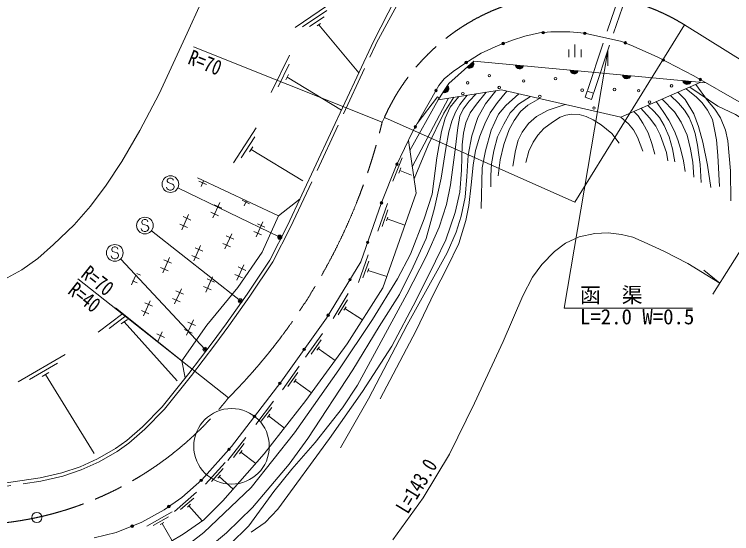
# Model space of a CAD drawing. Units: millimetres at full size, sheet at 1:1000; details may follow other scales. Extents: x 40000 to 680000, y 20000 to 380000.
# Drawn here: x 198481 to 284506, y 263218 to 325485 of the extents above; entities that cross this region are included whole.
import ezdxf
from ezdxf.enums import TextEntityAlignment as Align

# ---------------------------------------------------------------- set-up
doc = ezdxf.new("R2010")
doc.units = ezdxf.units.MM
doc.header["$LTSCALE"] = 1000
doc.header["$PDMODE"] = 32
doc.header["$PDSIZE"] = 500
doc.linetypes.add('CHAIN', pattern=[18.5, 12, -1.5, 3.5, -1.5])
doc.linetypes.add('DASHED', pattern=[7.5, 6, -1.5])
for name, color, linetype, lineweight in [('M-BGD', 7, 'Continuous', 13), ('M-BMK', 2, 'CHAIN', 13), ('M-BMK-SRVR', 3, 'Continuous', 13), ('M-STR-HTXT', 7, 'Continuous', 13), ('M-STR-STRC', 7, 'Continuous', 13)]:
    doc.layers.add(name, color=color, linetype=linetype, lineweight=lineweight)
doc.styles.add('ＭＳ ゴシック', font='')
doc.styles.get('ＭＳ ゴシック').set_extended_font_data('MS Gothic')

# ---------------------------------------------------------------- blocks, each defined once
blk = doc.blocks.new('open_arrow')
at = {"color": 0, "linetype": 'Continuous', "lineweight": -2}
blk.add_lwpolyline([(7.5, 1.25), (0, 0), (7.5, -1.25)], dxfattribs=at)

msp = doc.modelspace()

# ---------------------------------------------------------------- hatches: boundary and pattern name
at = {"layer": 'M-BGD'}
for points in [[(261762, 323283, -0.41421), (261896, 323447, -0.41421), (262060, 323313, -0.41421), (261926, 323149, -0.41421)], [(266751, 323245, -1), (267044, 323180, -0.41421), (266865, 323066, -0.41421)], [(256963, 321931, -1), (257243, 322038, -1)], [(271619, 322120, -0.41421), (271815, 322201, -0.41421), (271896, 322006, -1)], [(276181, 320076, -0.41421), (276383, 320141, -0.41421), (276447, 319939, -1)], [(252538, 319629, -0.41421), (252587, 319835, -0.41421), (252793, 319786, -0.41421), (252744, 319579, -0.41421)], [(253516, 319786, -0.82183), (252776, 319127)], [(259547, 319312, -0.82183), (258561, 319403)], [(266100, 318704, -0.82183), (265113, 318795)], [(272410, 318118, -0.82183), (271424, 318210)], [(279638, 317448, -0.82183), (278652, 317539)], [(280610, 317758, -1), (280870, 317608, -1)], [(250435, 316942, -0.82183), (249883, 316119)], [(248983, 316216, -0.41421), (248927, 316421, -0.41421), (249132, 316476, -1)], [(246497, 311877, -1), (246646, 312138, -1)], [(244313, 307381, -0.41421), (244242, 307581, -0.41421), (244442, 307652, -0.41421), (244513, 307452, -0.41421)], [(242455, 302739, -1), (242566, 303018, -1)], [(240812, 298017, -0.41421), (240720, 298208, -0.41421), (240911, 298300, -0.41421), (241003, 298109, -0.41421)], [(238650, 293540, -0.41421), (238600, 293747, -0.41421), (238806, 293796, -1)], [(236036, 289278, -1), (236193, 289534, -0.41421), (236242, 289327, -0.41421)], [(233148, 285197, -0.41421), (233113, 285406, -0.41421), (233322, 285441, -1)], [(230237, 281132, -1), (230419, 281370, -1)], [(227196, 277163, -1), (227378, 277401, -0.41421), (227406, 277191, -0.41421)], [(224119, 273224, -0.41421), (224107, 273435, -0.41421), (224319, 273448, -1)], [(220774, 269509, -1), (220999, 269708, -0.41421), (220986, 269496, -0.41421)], [(216880, 266386, -1), (217126, 266558, -1)], [(212470, 264058, -0.41421), (212555, 264252, -0.41421), (212749, 264168, -1)]]:
    msp.add_hatch(color=256, dxfattribs=at).paths.add_polyline_path(points)

# ---------------------------------------------------------------- linework, layer by layer
at = {"layer": 'M-BGD', "linetype": 'DASHED'}
for p, q in [((276279, 343371), (267173, 316277)), ((277038, 343116), (267932, 316021))]:
    msp.add_line(p, q, dxfattribs=at)
at = {"layer": 'M-BGD'}
for p, q in [((235947, 325962), (233058, 323986)), ((235623, 325195), (233890, 324010)), ((235213, 324369), (234808, 324093)), ((235010, 324231), (239795, 318455)), ((265717, 320365), (265717, 321865)), ((264967, 320365), (264967, 321265)), ((266467, 320365), (266467, 321265)), ((231470, 320605), (229296, 316102)), ((231441, 319509), (230136, 316807)), ((253516, 319786), (252776, 319127)), ((259547, 319312), (258561, 319403)), ((266100, 318704), (265113, 318795)), ((231346, 318278), (231042, 317647)), ((231194, 317962), (237707, 313980)), ((272410, 318118), (271424, 318210)), ((279638, 317448), (278652, 317539)), ((250435, 316942), (249883, 316119)), ((249302, 315253), (256902, 316433)), ((250560, 315448), (246210, 307204)), ((246802, 312409), (249222, 315592)), ((249222, 315592), (249434, 315449)), ((227476, 311886), (224776, 307678)), ((227315, 310802), (225695, 308276)), ((227072, 309591), (226694, 309001)), ((226883, 309296), (233090, 305512)), ((244987, 308276), (243875, 305490)), ((244840, 307097), (244580, 306447)), ((244710, 306772), (246103, 306216)), ((230152, 301335), (220430, 305871)), ((221530, 305079), (220616, 305486)), ((221179, 305521), (220870, 304826)), ((223117, 302919), (222304, 301092)), ((226698, 302779), (225784, 303186)), ((226307, 303129), (226038, 302525)), ((230152, 301335), (232746, 303348)), ((223370, 302259), (222457, 302665)), ((243221, 302799), (242069, 299494)), ((243274, 302039), (242582, 300056)), ((219383, 301485), (218569, 299658)), ((219636, 300825), (218723, 301232)), ((222964, 301345), (222050, 301752)), ((243292, 301180), (243131, 300717)), ((219229, 299911), (218316, 300318)), ((228285, 300618), (227471, 298791)), ((228538, 299958), (227625, 300365)), ((243211, 300949), (245329, 300210)), ((228132, 299045), (227218, 299451)), ((224551, 299185), (223737, 297357)), ((224804, 298524), (223890, 298931)), ((220816, 297751), (220003, 295924)), ((224397, 297611), (223484, 298018)), ((221070, 297091), (220156, 297497)), ((217082, 296317), (216269, 294490)), ((217336, 295657), (216422, 296064)), ((220663, 296177), (219750, 296584)), ((240924, 296636), (239772, 293332)), ((216929, 294743), (216015, 295150)), ((225984, 295450), (225171, 293623)), ((226238, 294790), (225324, 295197)), ((240977, 295877), (240285, 293894)), ((213601, 294223), (213190, 294407)), ((225831, 293877), (224918, 294283)), ((240995, 295018), (240834, 294555)), ((240914, 294786), (243154, 294054)), ((213007, 294117), (212535, 293056)), ((213195, 293310), (212650, 293552)), ((222250, 294017), (221437, 292189)), ((222504, 293357), (221590, 293763)), ((218516, 292583), (217703, 290756)), ((222097, 292443), (221183, 292850)), ((218769, 291923), (217856, 292329)), ((238533, 292012), (236704, 289028)), ((214782, 291149), (213968, 289322)), ((215035, 290489), (214122, 290896)), ((218363, 291009), (217449, 291416)), ((238423, 291258), (237325, 289468)), ((218562, 283958), (210604, 290312)), ((214628, 289575), (213715, 289982)), ((223050, 290017), (223024, 290029)), ((238258, 290415), (238002, 289998)), ((238130, 290206), (240222, 288841)), ((211474, 289617), (208543, 287372)), ((211837, 289327), (209849, 287805)), ((212032, 288910), (211310, 288357)), ((211671, 288633), (218008, 281528)), ((219950, 288849), (219136, 287022)), ((220203, 288189), (219290, 288595)), ((216215, 287415), (215699, 286255)), ((219796, 287275), (218883, 287682)), ((216469, 286755), (215555, 287161)), ((235443, 287211), (233412, 284361)), ((235281, 286467), (234062, 284757)), ((235058, 285637), (234774, 285238)), ((234916, 285438), (236950, 283986)), ((204565, 284712), (198958, 281425)), ((218562, 283958), (218980, 281893)), ((203671, 283666), (200307, 281694)), ((232654, 283298), (230623, 280448)), ((202609, 282522), (201824, 282062)), ((202217, 282292), (208058, 272846)), ((232493, 282554), (231274, 280844)), ((232270, 281724), (231985, 281325)), ((232128, 281525), (234125, 280101)), ((229562, 279100), (227433, 276322)), ((229375, 278362), (228097, 276696)), ((229123, 277541), (228825, 277152)), ((228974, 277346), (230873, 275884)), ((226231, 274754), (224102, 271976)), ((226044, 274016), (224766, 272349)), ((225792, 273194), (225494, 272805)), ((225643, 273000), (227428, 271632)), ((223752, 271758), (221424, 269144)), ((223510, 271036), (222114, 269467)), ((223199, 270235), (222873, 269869)), ((223036, 270052), (224714, 268561)), ((220327, 268181), (217704, 265864)), ((220001, 267493), (218427, 266103)), ((219596, 266735), (219229, 266411)), ((217428, 265836), (214382, 264112)), ((219413, 266573), (221011, 264752)), ((216966, 265230), (215139, 264196)), ((216413, 264572), (215987, 264331)), ((216200, 264452), (217392, 262347))]:
    msp.add_line(p, q, dxfattribs=at)
for points in [[(192060, 268522), (201592, 269903), (204186, 270508), (206359, 271247), (208458, 272198), (210595, 273423), (211985, 274385), (213861, 276030), (216203, 278424), (219398, 282415), (222196, 286099), (223887, 288377), (226402, 291934), (229132, 296030), (231254, 300149), (241564, 322247), (245073, 329151), (247235, 332584), (251700, 339851), (253752, 343060)], [(241798, 321802), (241924, 322072), (245595, 328865), (247700, 332302), (250140, 336352), (252233, 339659), (254438, 343089)], [(232140, 323904), (242799, 331192), (245348, 329587)], [(208044, 262726), (210684, 263350), (213784, 264578), (216449, 266086), (218569, 267562), (220953, 269667), (224532, 273688), (230442, 281400), (235912, 289075), (240044, 295814), (242486, 302816), (244275, 307302), (246271, 311482), (249405, 316953), (250022, 317762), (251122, 318615), (252625, 319682), (254485, 320826), (256524, 321764), (258204, 322405), (259695, 322873), (261470, 323255), (262825, 323388), (265108, 323390), (266853, 323222), (271355, 322227), (272690, 321680), (275638, 320356), (279976, 318120), (285679, 314854)], [(281443, 317280), (253602, 319863), (250597, 317182), (249302, 315253), (245918, 309155)], [(256902, 316433), (271209, 313170), (280813, 317339)], [(279484, 316762), (282847, 314463), (284968, 313473), (286388, 312553), (287443, 311657), (288297, 310645), (289086, 309384), (289521, 308065), (289941, 306224), (290080, 305822)], [(284419, 303143), (284362, 306720), (284060, 310325), (283771, 311584), (283185, 313071), (282482, 314125), (281597, 315165), (280224, 317083)], [(205558, 252014), (212179, 255130), (219030, 258257), (221887, 259984), (224328, 261899), (226609, 264145), (229616, 268268), (231764, 270966), (234541, 274155), (237853, 278318), (239615, 281022), (245538, 291943), (247856, 296448), (249422, 299976), (250311, 302673), (250804, 305024), (251337, 309230), (251650, 311923), (251917, 313276), (252296, 314099), (253024, 315064), (253883, 315964)], [(252795, 315795), (251891, 314659), (251375, 313747), (250935, 312675), (250588, 311396), (250210, 309410), (249668, 305832), (248858, 302229), (247867, 298617), (246329, 295228), (244668, 291887), (242241, 288055), (239081, 282851), (233673, 274609), (231424, 271539), (227061, 266369), (223921, 263333), (221316, 261178)], [(255078, 316150), (253900, 314700), (253148, 313686), (252624, 312475), (252339, 311222), (252181, 309828), (252103, 306799), (251922, 304168), (251335, 301737), (250240, 298467), (248980, 295875), (246658, 291198), (243737, 285716), (240254, 280248), (236257, 274634), (230087, 266143), (228567, 264565), (226889, 263401)], [(237592, 273511), (240947, 279370), (245606, 288275), (250386, 296907), (251450, 299369), (252080, 301279), (252539, 303581), (252733, 306042), (252925, 308618), (253347, 310923), (254067, 313129), (254966, 314740), (256234, 316329)], [(257548, 316285), (256426, 314900), (255558, 313661), (254913, 312356), (254290, 310886), (253798, 309157), (253508, 307396), (253280, 305063), (252971, 302551), (252621, 300785), (251775, 298015), (250396, 295132), (248889, 292178), (246670, 287594), (242359, 279378)], [(254453, 302198), (254598, 307080), (254974, 309123), (255680, 311616), (256542, 313513), (257416, 314569), (258970, 315961)], [(277188, 315765), (278150, 314819), (278832, 313977), (279394, 313124), (279802, 312148), (280111, 311216), (280427, 309804), (280728, 307468), (280835, 305326)], [(282013, 304730), (281616, 307412), (281034, 310151), (280545, 312040), (279966, 313572), (278938, 315279), (278062, 316145)], [(279038, 316568), (280304, 315550), (280954, 314874), (281609, 314016), (282190, 312857), (282468, 311693), (282683, 310428), (282854, 308556), (283054, 304852)], [(192985, 248904), (195290, 250560), (198040, 252195), (201744, 254006), (204463, 255151), (212334, 258301), (215957, 259903), (217941, 261001), (219619, 262105), (221224, 263359), (226902, 268746), (232088, 275300), (237377, 282852), (241426, 288891), (244424, 293759), (246009, 296749), (247643, 300977), (248572, 303924), (249150, 308287), (249724, 311442), (250136, 313038), (250760, 314340), (251773, 315636)], [(246426, 305763), (248115, 309805), (249980, 313637), (251196, 315547)], [(260384, 315639), (258955, 314712), (257951, 313661), (257190, 312336), (256438, 310804), (256001, 309134), (255701, 307543), (255643, 306171), (255634, 304795)], [(256492, 306119), (256726, 308029), (257176, 309885), (257835, 311687), (258418, 312761), (259201, 313819), (260052, 314587), (261442, 315397)], [(275465, 315017), (276312, 313847), (276963, 312803), (277664, 311482), (278069, 310455), (278391, 309414), (278747, 307938), (278932, 306658)], [(279976, 305956), (279862, 307754), (279590, 309323), (279151, 311015), (278466, 312554), (277659, 313808), (276185, 315330)], [(264535, 314692), (262514, 314003), (261114, 313249), (260142, 312386), (259389, 311371), (258893, 310405), (258591, 309170), (258247, 307279)], [(273619, 314216), (274649, 313074), (275401, 312071), (275946, 311043), (276682, 308908), (276848, 307910)], [(277680, 307806), (277412, 309374), (276996, 310794), (276406, 312172), (275834, 313102), (275210, 313847), (274434, 314570)], [(259811, 307724), (260189, 309071), (260701, 310149), (261248, 311003), (262001, 311797), (263016, 312567), (263933, 313166), (264600, 313387), (265284, 313510), (266229, 313464), (267049, 313234), (267901, 312837), (268865, 312232), (270130, 311208), (270998, 310052)], [(271209, 313170), (272133, 312349), (272739, 311656), (273232, 310758), (273863, 309074)], [(275280, 308736), (274952, 310014), (274485, 311292), (273871, 312435), (273284, 313298), (272763, 313844)], [(153675, 259528), (163296, 258744), (173986, 258674), (185237, 259182), (189910, 256609), (207628, 258718), (210407, 259198), (213446, 260265), (215780, 261404), (218747, 263140), (221203, 264888), (223471, 267155), (228440, 272778), (233449, 279171), (238403, 285983), (242671, 292689), (246683, 304044), (245737, 310364)], [(218562, 283958), (221575, 288199), (225264, 292749), (228202, 296954), (230152, 301335)]]:
    msp.add_lwpolyline(points, dxfattribs=at)
at = {"layer": 'M-BGD', "linetype": 'DASHED'}
msp.add_lwpolyline([(192104, 268124), (201666, 269510), (204296, 270123), (206506, 270875), (208641, 271841), (210809, 273084), (212231, 274069), (214136, 275740), (216503, 278158), (219713, 282169), (222516, 285859), (224210, 288142), (226732, 291708), (229477, 295827), (231613, 299973), (241798, 321802)], dxfattribs=at)
at = {"layer": 'M-BGD'}
msp.add_lwpolyline([(267173, 316277), (267932, 316021), (267686, 315291), (266927, 315546)], close=True, dxfattribs=at)
for centre, radius in [((261911, 323298), 150), ((266898, 323212), 150), ((257103, 321985), 150), ((271758, 322063), 150), ((276314, 320008), 150), ((252666, 319707), 150), ((255439, 318138), 150), ((259553, 317503), 150), ((263376, 317775), 150), ((280740, 317683), 150), ((252855, 317278), 150), ((256633, 316719), 150), ((270453, 316475), 150), ((277300, 316912), 150), ((249057, 316346), 150), ((252266, 315979), 150), ((261502, 315646), 150), ((266584, 316400), 150), ((273360, 316328), 150), ((274651, 314962), 150), ((267990, 314255), 150), ((246572, 312007), 150), ((244378, 307516), 150), ((242511, 302878), 150), ((240861, 298158), 150), ((238728, 293668), 150), ((236114, 289406), 150), ((233235, 285319), 150), ((230328, 281251), 150), ((224532, 273688), 4529), ((227287, 277282), 150), ((224219, 273336), 150), ((220887, 269609), 150), ((217003, 266472), 150), ((212610, 264113), 150)]:
    msp.add_circle(centre, radius, dxfattribs=at)
for centre, start, end in [((253081, 319530), 232.9097, 30.56789), ((259063, 319455), 185.87041, 343.5286), ((265615, 318847), 185.87041, 343.5286), ((271926, 318262), 185.87041, 343.5286), ((279154, 317591), 185.87041, 343.5286), ((250078, 316585), 247.3123, 44.97049)]:
    msp.add_arc(centre, 505, start, end, dxfattribs=at)
at = {"layer": 'M-BMK'}
for p, q in [((278833, 324238), (294856, 314238)), ((242858, 313114), (242590, 312551))]:
    msp.add_line(p, q, dxfattribs=at)
for centre, radius, start, end in [((265705, 302962), 25000, 58.322, 156.04267), ((174514, 328853), 70000, 315.15617, 346.53303), ((192730, 304250), 40000, 273.36099, 321.75896)]:
    msp.add_arc(centre, radius, start, end, dxfattribs=at)
at = {"layer": 'M-BMK-SRVR'}
msp.add_circle((201180, 265152), 600, dxfattribs=at)
at = {"layer": 'M-STR-HTXT'}
for p, q in [((242590, 312551), (219962, 321577)), ((282265, 291940), (293615, 310111)), ((230316, 298766), (218092, 304692)), ((225584, 291124), (214932, 299536)), ((221347, 285311), (211235, 296129)), ((283076, 293238), (281188, 294807)), ((206100, 293764), (224147, 279491))]:
    msp.add_line(p, q, dxfattribs=at)
for points in [[(197613, 293890), (199396, 294852), (201286, 296226), (203187, 297879), (205652, 300253), (207633, 302501), (209473, 305005), (211383, 307837), (213544, 311539), (215832, 315966), (219200, 323218), (220842, 326838), (223671, 331936), (225234, 334435), (226551, 336315), (228582, 338872), (230538, 340868), (232599, 342598), (235155, 344373)], [(242858, 313114), (265705, 302962), (278833, 324238)], [(269651, 321136), (264415, 290267), (279815, 290267)], [(243874, 262467), (247493, 267518), (250670, 272750), (253664, 278884), (257091, 286261), (259471, 291729), (260618, 293991), (261742, 295496), (263250, 297063), (264570, 298047), (266227, 298811), (268106, 299218), (269699, 299286), (271288, 299086), (272648, 298755), (274023, 298180), (276373, 297100), (279245, 295606), (283076, 293238)]]:
    msp.add_lwpolyline(points, dxfattribs=at)
for centre, radius in [((230316, 298766), 150), ((230316, 298766), 120), ((230316, 298766), 90), ((230316, 298766), 60), ((230316, 298766), 30), ((230316, 298766), 20), ((225584, 291124), 150), ((225584, 291124), 120), ((225584, 291124), 90), ((225584, 291124), 60), ((225584, 291124), 30), ((225584, 291124), 20), ((221347, 285311), 150), ((221347, 285311), 120), ((221347, 285311), 90), ((221347, 285311), 60), ((221347, 285311), 30), ((221347, 285311), 20)]:
    msp.add_circle(centre, radius, dxfattribs=at)
for p in [(230316, 298766), (225584, 291124), (221347, 285311)]:
    msp.add_point(p, dxfattribs=at)
at = {"layer": 'M-STR-STRC'}
for p, q in [((216918, 305765), (216827, 305583)), ((216827, 305583), (216827, 305492)), ((216827, 305492), (216918, 305310)), ((217100, 305856), (216918, 305765)), ((217281, 305856), (217100, 305856)), ((217463, 305765), (217281, 305856)), ((217554, 305583), (217463, 305765)), ((216827, 304583), (216736, 304765)), ((216918, 304492), (216827, 304583)), ((216918, 305310), (217463, 305129)), ((217463, 305129), (217554, 305038)), ((217554, 304583), (217463, 304492)), ((217554, 305038), (217645, 304856)), ((217645, 304765), (217554, 304583)), ((217645, 304856), (217645, 304765)), ((217100, 304401), (216918, 304492)), ((217281, 304401), (217100, 304401)), ((217463, 304492), (217281, 304401)), ((213869, 300796), (213778, 300614)), ((213778, 300614), (213778, 300524)), ((213778, 300524), (213869, 300342)), ((214051, 300887), (213869, 300796)), ((213869, 300342), (214414, 300160)), ((214233, 300887), (214051, 300887)), ((214414, 300796), (214233, 300887)), ((214505, 300614), (214414, 300796)), ((213778, 299614), (213687, 299796)), ((213869, 299524), (213778, 299614)), ((214051, 299433), (213869, 299524)), ((214233, 299433), (214051, 299433)), ((214414, 299524), (214233, 299433)), ((214414, 300160), (214505, 300069)), ((214505, 299614), (214414, 299524)), ((214505, 300069), (214596, 299887)), ((214596, 299796), (214505, 299614)), ((214596, 299887), (214596, 299796)), ((210255, 297522), (210164, 297340)), ((210164, 297340), (210164, 297249)), ((210164, 297249), (210255, 297067)), ((210437, 297612), (210255, 297522)), ((210255, 297067), (210801, 296885)), ((210619, 297612), (210437, 297612)), ((210801, 297522), (210619, 297612)), ((210892, 297340), (210801, 297522)), ((210801, 296885), (210892, 296794)), ((210892, 296794), (210983, 296612)), ((210164, 296340), (210073, 296522)), ((210255, 296249), (210164, 296340)), ((210437, 296158), (210255, 296249)), ((210619, 296158), (210437, 296158)), ((210801, 296249), (210619, 296158)), ((210892, 296340), (210801, 296249)), ((210983, 296522), (210892, 296340)), ((210983, 296612), (210983, 296522))]:
    msp.add_line(p, q, dxfattribs=at)
for centre in [(217191, 305129), (214142, 300160), (210528, 296885)]:
    msp.add_circle(centre, 1000, dxfattribs=at)

# ---------------------------------------------------------------- block references
at = {"layer": 'M-STR-HTXT', "xscale": 240, "yscale": 240, "rotation": 260.4}
msp.add_blockref('open_arrow', (269651, 321136), dxfattribs=at)

# ---------------------------------------------------------------- texts
at = {"layer": 'M-STR-HTXT', "style": 'ＭＳ ゴシック', "width": 0.8}
for s, rotation, p in [('R=70', 338.253, (219851, 321299)), ('R=40', 321.659, (205914, 293529))]:
    msp.add_text(s, height=1833, rotation=rotation, dxfattribs=at).set_placement(p, align=Align.TOP_LEFT)
msp.add_text('R=70', height=1833, rotation=321.659, dxfattribs=at).set_placement((206003, 293641), align=Align.BOTTOM_LEFT)
at = {"layer": 'M-STR-HTXT', "style": 'ＭＳ ゴシック'}
for s, p in [('函\u3000渠\u3000\u3000', (266315, 290367)), ('L=2.0 W=0.5', (266315, 287767))]:
    msp.add_text(s, height=1833, dxfattribs=at).set_placement(p, align=Align.BOTTOM_LEFT)
at = {"layer": 'M-STR-HTXT', "style": 'ＭＳ ゴシック', "width": 0.8}
msp.add_text('L=143.0', height=1833, rotation=58.735, dxfattribs=at).set_placement((247950, 268171), align=Align.BOTTOM_CENTER)

doc.saveas('drawing.dxf')
